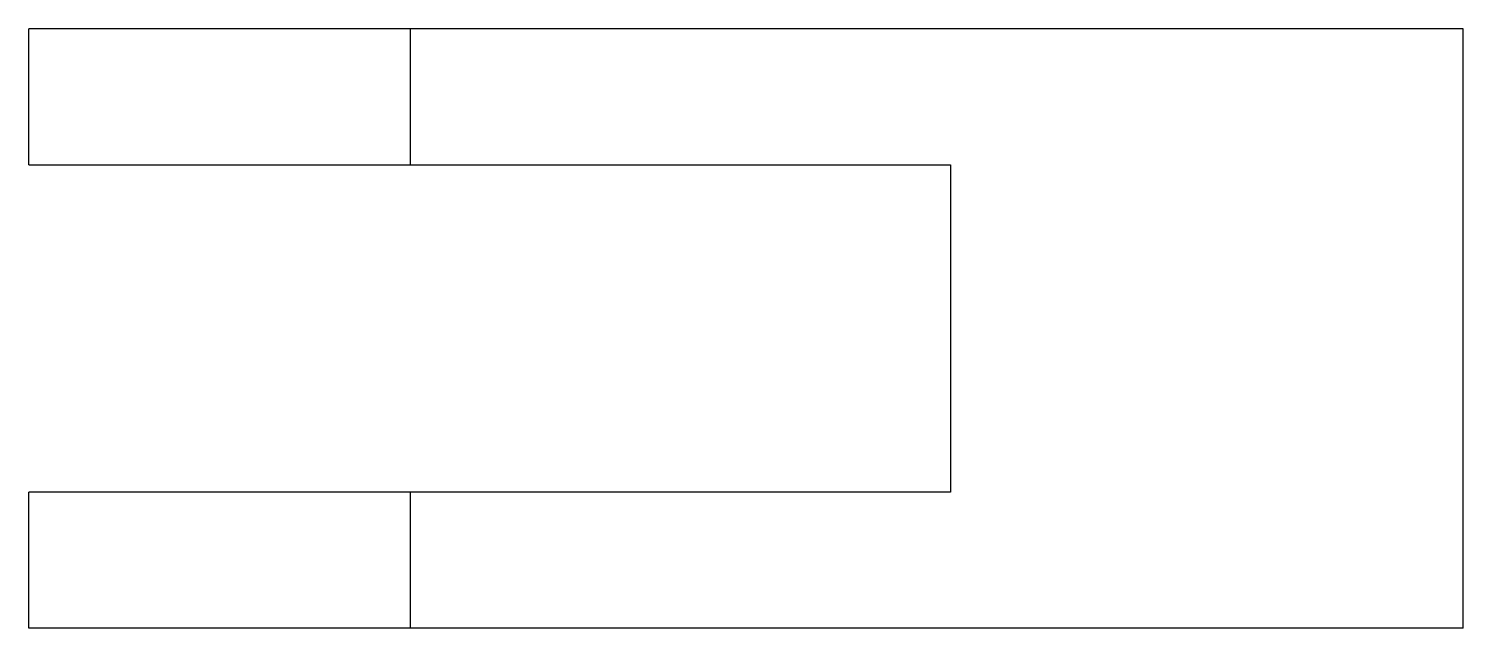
# Model space of a CAD drawing. Header units: metres. Extents: x -13.8 to 38.8, y -22 to 0.
import ezdxf

# ---------------------------------------------------------------- set-up
doc = ezdxf.new("R2010")
doc.units = ezdxf.units.M

msp = doc.modelspace()

# ---------------------------------------------------------------- linework, layer by layer
for points in [[(-13.8, -5), (-13.8, -4.9), (-13.8, -4.8), (-13.8, -4.7), (-13.8, -4.6), (-13.8, -4.5), (-13.8, -4.4), (-13.8, -4.3), (-13.8, -4.2), (-13.8, -4.1), (-13.8, -4), (-13.8, -3.9), (-13.8, -3.8), (-13.8, -3.7), (-13.8, -3.6), (-13.8, -3.5), (-13.8, -3.4), (-13.8, -3.3), (-13.8, -3.2), (-13.8, -3.1), (-13.8, -3), (-13.8, -2.9), (-13.8, -2.8), (-13.8, -2.7), (-13.8, -2.6), (-13.8, -2.5), (-13.8, -2.4), (-13.8, -2.3), (-13.8, -2.2), (-13.8, -2.1), (-13.8, -2), (-13.8, -1.9), (-13.8, -1.8), (-13.8, -1.7), (-13.8, -1.6), (-13.8, -1.5), (-13.8, -1.4), (-13.8, -1.3), (-13.8, -1.2), (-13.8, -1.1), (-13.8, -1), (-13.8, -0.9), (-13.8, -0.8), (-13.8, -0.7), (-13.8, -0.6), (-13.8, -0.5), (-13.8, -0.4), (-13.8, -0.3), (-13.8, -0.2), (-13.8, -0.1), (-13.8, 0)], [(0.2, 0), (0.151, 0), (0.102, 0), (0.053, 0), (-0.038, 0), (-0.183, 0), (-0.328, 0), (-0.473, 0), (-0.693, 0), (-0.927, 0), (-1.16, 0), (-1.416, 0), (-1.726, 0), (-2.037, 0), (-2.347, 0), (-2.701, 0), (-3.073, 0), (-3.444, 0), (-3.822, 0), (-4.236, 0), (-4.651, 0), (-5.065, 0), (-5.492, 0), (-5.928, 0), (-6.364, 0), (-6.8, 0), (-7.236, 0), (-7.672, 0), (-8.108, 0), (-8.535, 0), (-8.949, 0), (-9.364, 0), (-9.778, 0), (-10.156, 0), (-10.527, 0), (-10.899, 0), (-11.253, 0), (-11.563, 0), (-11.874, 0), (-12.184, 0), (-12.44, 0), (-12.673, 0), (-12.907, 0), (-13.127, 0), (-13.272, 0), (-13.417, 0), (-13.562, 0), (-13.653, 0), (-13.702, 0), (-13.751, 0), (-13.8, 0)], [(0.2, -5), (0.2, -4.9), (0.2, -4.8), (0.2, -4.7), (0.2, -4.6), (0.2, -4.5), (0.2, -4.4), (0.2, -4.3), (0.2, -4.2), (0.2, -4.1), (0.2, -4), (0.2, -3.9), (0.2, -3.8), (0.2, -3.7), (0.2, -3.6), (0.2, -3.5), (0.2, -3.4), (0.2, -3.3), (0.2, -3.2), (0.2, -3.1), (0.2, -3), (0.2, -2.9), (0.2, -2.8), (0.2, -2.7), (0.2, -2.6), (0.2, -2.5), (0.2, -2.4), (0.2, -2.3), (0.2, -2.2), (0.2, -2.1), (0.2, -2), (0.2, -1.9), (0.2, -1.8), (0.2, -1.7), (0.2, -1.6), (0.2, -1.5), (0.2, -1.4), (0.2, -1.3), (0.2, -1.2), (0.2, -1.1), (0.2, -1), (0.2, -0.9), (0.2, -0.8), (0.2, -0.7), (0.2, -0.6), (0.2, -0.5), (0.2, -0.4), (0.2, -0.3), (0.2, -0.2), (0.2, -0.1), (0.2, 0)], [(38.8, 0), (38.028, 0), (37.256, 0), (36.484, 0), (35.712, 0), (34.94, 0), (34.168, 0), (33.396, 0), (32.624, 0), (31.852, 0), (31.08, 0), (30.308, 0), (29.536, 0), (28.764, 0), (27.992, 0), (27.22, 0), (26.448, 0), (25.676, 0), (24.904, 0), (24.132, 0), (23.36, 0), (22.588, 0), (21.816, 0), (21.044, 0), (20.272, 0), (19.5, 0), (18.728, 0), (17.956, 0), (17.184, 0), (16.412, 0), (15.64, 0), (14.868, 0), (14.096, 0), (13.324, 0), (12.552, 0), (11.78, 0), (11.008, 0), (10.236, 0), (9.464, 0), (8.692, 0), (7.92, 0), (7.148, 0), (6.376, 0), (5.604, 0), (4.832, 0), (4.06, 0), (3.288, 0), (2.516, 0), (1.744, 0), (0.972, 0), (0.2, 0)], [(38.8, -22), (38.8, -21.56), (38.8, -21.12), (38.8, -20.68), (38.8, -20.24), (38.8, -19.8), (38.8, -19.36), (38.8, -18.92), (38.8, -18.48), (38.8, -18.04), (38.8, -17.6), (38.8, -17.16), (38.8, -16.72), (38.8, -16.28), (38.8, -15.84), (38.8, -15.4), (38.8, -14.96), (38.8, -14.52), (38.8, -14.08), (38.8, -13.64), (38.8, -13.2), (38.8, -12.76), (38.8, -12.32), (38.8, -11.88), (38.8, -11.44), (38.8, -11), (38.8, -10.56), (38.8, -10.12), (38.8, -9.68), (38.8, -9.24), (38.8, -8.8), (38.8, -8.36), (38.8, -7.92), (38.8, -7.48), (38.8, -7.04), (38.8, -6.6), (38.8, -6.16), (38.8, -5.72), (38.8, -5.28), (38.8, -4.84), (38.8, -4.4), (38.8, -3.96), (38.8, -3.52), (38.8, -3.08), (38.8, -2.64), (38.8, -2.2), (38.8, -1.76), (38.8, -1.32), (38.8, -0.88), (38.8, -0.44), (38.8, 0)], [(-13.8, -5), (-13.751, -5), (-13.702, -5), (-13.653, -5), (-13.562, -5), (-13.417, -5), (-13.272, -5), (-13.127, -5), (-12.907, -5), (-12.673, -5), (-12.44, -5), (-12.184, -5), (-11.874, -5), (-11.563, -5), (-11.253, -5), (-10.899, -5), (-10.527, -5), (-10.156, -5), (-9.778, -5), (-9.364, -5), (-8.949, -5), (-8.535, -5), (-8.108, -5), (-7.672, -5), (-7.236, -5), (-6.8, -5), (-6.364, -5), (-5.928, -5), (-5.492, -5), (-5.065, -5), (-4.651, -5), (-4.236, -5), (-3.822, -5), (-3.444, -5), (-3.073, -5), (-2.701, -5), (-2.347, -5), (-2.037, -5), (-1.726, -5), (-1.416, -5), (-1.16, -5), (-0.927, -5), (-0.693, -5), (-0.473, -5), (-0.328, -5), (-0.183, -5), (-0.038, -5), (0.053, -5), (0.102, -5), (0.151, -5), (0.2, -5)], [(0.2, -5), (0.596, -5), (0.992, -5), (1.388, -5), (1.784, -5), (2.18, -5), (2.576, -5), (2.972, -5), (3.368, -5), (3.764, -5), (4.16, -5), (4.556, -5), (4.952, -5), (5.348, -5), (5.744, -5), (6.14, -5), (6.536, -5), (6.932, -5), (7.328, -5), (7.724, -5), (8.12, -5), (8.516, -5), (8.912, -5), (9.308, -5), (9.704, -5), (10.1, -5), (10.496, -5), (10.892, -5), (11.288, -5), (11.684, -5), (12.08, -5), (12.476, -5), (12.872, -5), (13.268, -5), (13.664, -5), (14.06, -5), (14.456, -5), (14.852, -5), (15.248, -5), (15.644, -5), (16.04, -5), (16.436, -5), (16.832, -5), (17.228, -5), (17.624, -5), (18.02, -5), (18.416, -5), (18.812, -5), (19.208, -5), (19.604, -5), (20, -5)], [(20, -5), (20, -5.24), (20, -5.48), (20, -5.72), (20, -5.96), (20, -6.2), (20, -6.44), (20, -6.68), (20, -6.92), (20, -7.16), (20, -7.4), (20, -7.64), (20, -7.88), (20, -8.12), (20, -8.36), (20, -8.6), (20, -8.84), (20, -9.08), (20, -9.32), (20, -9.56), (20, -9.8), (20, -10.04), (20, -10.28), (20, -10.52), (20, -10.76), (20, -11), (20, -11.24), (20, -11.48), (20, -11.72), (20, -11.96), (20, -12.2), (20, -12.44), (20, -12.68), (20, -12.92), (20, -13.16), (20, -13.4), (20, -13.64), (20, -13.88), (20, -14.12), (20, -14.36), (20, -14.6), (20, -14.84), (20, -15.08), (20, -15.32), (20, -15.56), (20, -15.8), (20, -16.04), (20, -16.28), (20, -16.52), (20, -16.76), (20, -17)], [(0.2, -17), (0.151, -17), (0.102, -17), (0.053, -17), (-0.038, -17), (-0.183, -17), (-0.328, -17), (-0.473, -17), (-0.693, -17), (-0.927, -17), (-1.16, -17), (-1.416, -17), (-1.726, -17), (-2.037, -17), (-2.347, -17), (-2.701, -17), (-3.073, -17), (-3.444, -17), (-3.822, -17), (-4.236, -17), (-4.651, -17), (-5.065, -17), (-5.492, -17), (-5.928, -17), (-6.364, -17), (-6.8, -17), (-7.236, -17), (-7.672, -17), (-8.108, -17), (-8.535, -17), (-8.949, -17), (-9.364, -17), (-9.778, -17), (-10.156, -17), (-10.527, -17), (-10.899, -17), (-11.253, -17), (-11.563, -17), (-11.874, -17), (-12.184, -17), (-12.44, -17), (-12.673, -17), (-12.907, -17), (-13.127, -17), (-13.272, -17), (-13.417, -17), (-13.562, -17), (-13.653, -17), (-13.702, -17), (-13.751, -17), (-13.8, -17)], [(-13.8, -22), (-13.8, -21.9), (-13.8, -21.8), (-13.8, -21.7), (-13.8, -21.6), (-13.8, -21.5), (-13.8, -21.4), (-13.8, -21.3), (-13.8, -21.2), (-13.8, -21.1), (-13.8, -21), (-13.8, -20.9), (-13.8, -20.8), (-13.8, -20.7), (-13.8, -20.6), (-13.8, -20.5), (-13.8, -20.4), (-13.8, -20.3), (-13.8, -20.2), (-13.8, -20.1), (-13.8, -20), (-13.8, -19.9), (-13.8, -19.8), (-13.8, -19.7), (-13.8, -19.6), (-13.8, -19.5), (-13.8, -19.4), (-13.8, -19.3), (-13.8, -19.2), (-13.8, -19.1), (-13.8, -19), (-13.8, -18.9), (-13.8, -18.8), (-13.8, -18.7), (-13.8, -18.6), (-13.8, -18.5), (-13.8, -18.4), (-13.8, -18.3), (-13.8, -18.2), (-13.8, -18.1), (-13.8, -18), (-13.8, -17.9), (-13.8, -17.8), (-13.8, -17.7), (-13.8, -17.6), (-13.8, -17.5), (-13.8, -17.4), (-13.8, -17.3), (-13.8, -17.2), (-13.8, -17.1), (-13.8, -17)], [(20, -17), (19.604, -17), (19.208, -17), (18.812, -17), (18.416, -17), (18.02, -17), (17.624, -17), (17.228, -17), (16.832, -17), (16.436, -17), (16.04, -17), (15.644, -17), (15.248, -17), (14.852, -17), (14.456, -17), (14.06, -17), (13.664, -17), (13.268, -17), (12.872, -17), (12.476, -17), (12.08, -17), (11.684, -17), (11.288, -17), (10.892, -17), (10.496, -17), (10.1, -17), (9.704, -17), (9.308, -17), (8.912, -17), (8.516, -17), (8.12, -17), (7.724, -17), (7.328, -17), (6.932, -17), (6.536, -17), (6.14, -17), (5.744, -17), (5.348, -17), (4.952, -17), (4.556, -17), (4.16, -17), (3.764, -17), (3.368, -17), (2.972, -17), (2.576, -17), (2.18, -17), (1.784, -17), (1.388, -17), (0.992, -17), (0.596, -17), (0.2, -17)], [(0.2, -22), (0.2, -21.9), (0.2, -21.8), (0.2, -21.7), (0.2, -21.6), (0.2, -21.5), (0.2, -21.4), (0.2, -21.3), (0.2, -21.2), (0.2, -21.1), (0.2, -21), (0.2, -20.9), (0.2, -20.8), (0.2, -20.7), (0.2, -20.6), (0.2, -20.5), (0.2, -20.4), (0.2, -20.3), (0.2, -20.2), (0.2, -20.1), (0.2, -20), (0.2, -19.9), (0.2, -19.8), (0.2, -19.7), (0.2, -19.6), (0.2, -19.5), (0.2, -19.4), (0.2, -19.3), (0.2, -19.2), (0.2, -19.1), (0.2, -19), (0.2, -18.9), (0.2, -18.8), (0.2, -18.7), (0.2, -18.6), (0.2, -18.5), (0.2, -18.4), (0.2, -18.3), (0.2, -18.2), (0.2, -18.1), (0.2, -18), (0.2, -17.9), (0.2, -17.8), (0.2, -17.7), (0.2, -17.6), (0.2, -17.5), (0.2, -17.4), (0.2, -17.3), (0.2, -17.2), (0.2, -17.1), (0.2, -17)], [(0.2, -22), (0.151, -22), (0.102, -22), (0.053, -22), (-0.038, -22), (-0.183, -22), (-0.328, -22), (-0.473, -22), (-0.693, -22), (-0.927, -22), (-1.16, -22), (-1.416, -22), (-1.726, -22), (-2.037, -22), (-2.347, -22), (-2.701, -22), (-3.073, -22), (-3.444, -22), (-3.822, -22), (-4.236, -22), (-4.651, -22), (-5.065, -22), (-5.492, -22), (-5.928, -22), (-6.364, -22), (-6.8, -22), (-7.236, -22), (-7.672, -22), (-8.108, -22), (-8.535, -22), (-8.949, -22), (-9.364, -22), (-9.778, -22), (-10.156, -22), (-10.527, -22), (-10.899, -22), (-11.253, -22), (-11.563, -22), (-11.874, -22), (-12.184, -22), (-12.44, -22), (-12.673, -22), (-12.907, -22), (-13.127, -22), (-13.272, -22), (-13.417, -22), (-13.562, -22), (-13.653, -22), (-13.702, -22), (-13.751, -22), (-13.8, -22)], [(38.8, -22), (38.028, -22), (37.256, -22), (36.484, -22), (35.712, -22), (34.94, -22), (34.168, -22), (33.396, -22), (32.624, -22), (31.852, -22), (31.08, -22), (30.308, -22), (29.536, -22), (28.764, -22), (27.992, -22), (27.22, -22), (26.448, -22), (25.676, -22), (24.904, -22), (24.132, -22), (23.36, -22), (22.588, -22), (21.816, -22), (21.044, -22), (20.272, -22), (19.5, -22), (18.728, -22), (17.956, -22), (17.184, -22), (16.412, -22), (15.64, -22), (14.868, -22), (14.096, -22), (13.324, -22), (12.552, -22), (11.78, -22), (11.008, -22), (10.236, -22), (9.464, -22), (8.692, -22), (7.92, -22), (7.148, -22), (6.376, -22), (5.604, -22), (4.832, -22), (4.06, -22), (3.288, -22), (2.516, -22), (1.744, -22), (0.972, -22), (0.2, -22)]]:
    msp.add_lwpolyline(points)

doc.saveas('drawing.dxf')
